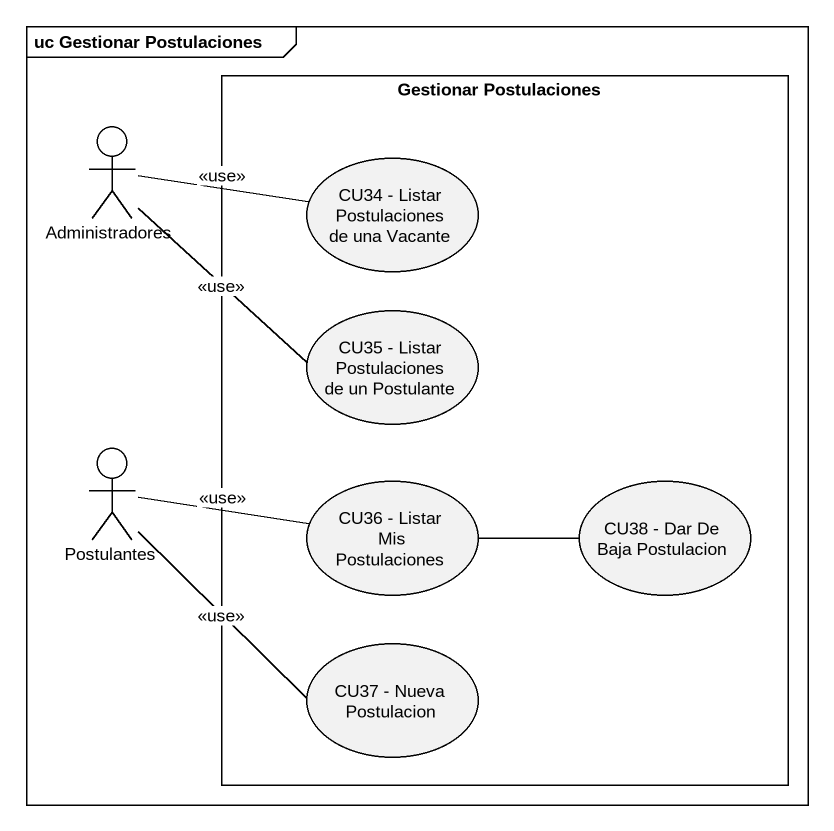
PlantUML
@startuml
mainframe uc Gestionar Postulaciones
rectangle "Gestionar Postulaciones" as Gestionar_Postulaciones {
  usecase "CU34 - Listar Postulaciones de una Vacante" as CU34_Listar_Postulaciones
  usecase "CU35 - Listar Postulaciones de un Postulante" as CU35_Listar_Postulaciones
  usecase "CU36 - Listar Mis Postulaciones" as CU36_Listar_Mis
  usecase "CU38 - Dar De Baja Postulacion" as CU38_Dar_De_Baja_Postulacion
  usecase "CU37 - Nueva Postulacion" as CU37_Nueva_Postulacion
}
actor Administradores
actor Postulantes
Administradores -right- CU34_Listar_Postulaciones : <<use>>
Administradores -right- CU35_Listar_Postulaciones : <<use>>
Postulantes -right- CU36_Listar_Mis : <<use>>
Postulantes -- CU37_Nueva_Postulacion : <<use>>
CU38_Dar_De_Baja_Postulacion -left- CU36_Listar_Mis
@enduml
